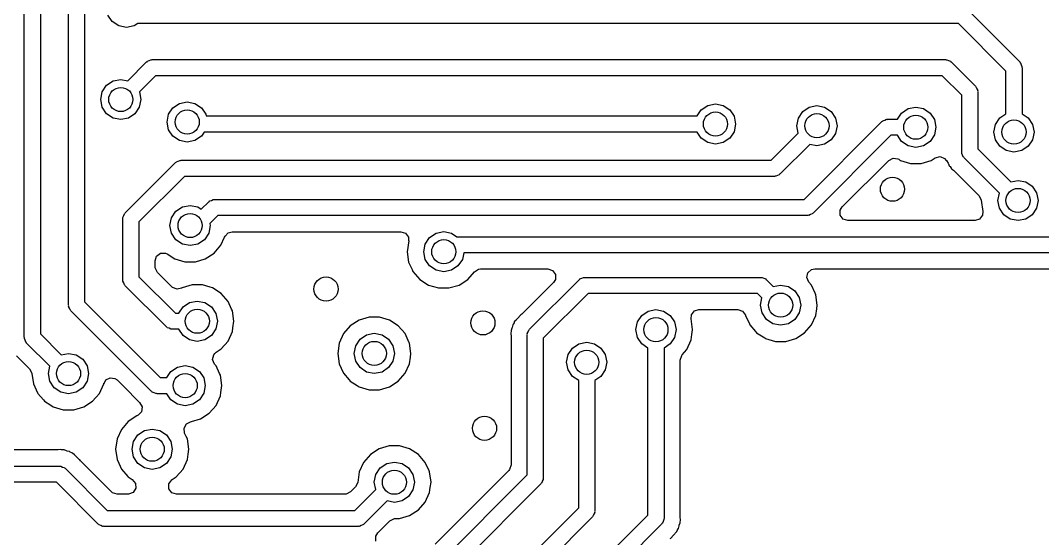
# Model space of a CAD drawing. Extents: x 100.3 to 185, y -144.7 to -85.3.
# Drawn here: x 161.7 to 174.41, y -98.5 to -92.06 of the extents above; entities that cross this region are included whole.
import ezdxf

# ---------------------------------------------------------------- set-up
doc = ezdxf.new("R2010")
doc.units = 0
doc.layers.add('BLACK', color=7, linetype='CONTINUOUS')

msp = doc.modelspace()

# ---------------------------------------------------------------- linework, layer by layer
at = {"layer": 'BLACK', "linetype": 'CONTINUOUS'}
for p, q in [((161.75, -96), (161.75, -91.2)), ((161.95, -91.2414), (161.95, -95.9586)), ((162.3, -95.6), (162.3, -91.5)), ((162.5, -91.5414), (162.5, -95.5586)), ((173.471, -91.9293), (174.121, -92.5793)), ((162.843, -92.0768), (162.789, -91.9957)), ((162.924, -92.131), (162.843, -92.0768)), ((163.02, -92.15), (162.924, -92.131)), ((163.116, -92.131), (163.02, -92.15)), ((163.162, -92.1), (163.116, -92.131)), ((173.359, -92.1), (163.162, -92.1)), ((173.95, -92.6914), (173.359, -92.1)), ((163.036, -92.8128), (163.269, -92.5793)), ((163.269, -92.5793), (163.276, -92.5756)), ((163.276, -92.5756), (163.281, -92.5691)), ((163.281, -92.5691), (163.303, -92.5619)), ((163.303, -92.5619), (163.324, -92.5512)), ((163.324, -92.5512), (163.332, -92.5525)), ((163.332, -92.5525), (163.34, -92.55)), ((163.34, -92.55), (173.2, -92.55)), ((173.2, -92.55), (173.208, -92.5525)), ((173.208, -92.5525), (173.216, -92.5512)), ((173.216, -92.5512), (173.237, -92.5619)), ((173.237, -92.5619), (173.259, -92.5691)), ((173.259, -92.5691), (173.264, -92.5756)), ((173.264, -92.5756), (173.271, -92.5793)), ((173.271, -92.5793), (173.571, -92.8793)), ((174.121, -92.5793), (174.124, -92.5865)), ((174.124, -92.5865), (174.131, -92.5912)), ((174.131, -92.5912), (174.138, -92.6135)), ((173.95, -93.2219), (173.95, -92.6914)), ((174.138, -92.6135), (174.149, -92.6344)), ((174.149, -92.6344), (174.148, -92.6423)), ((174.148, -92.6423), (174.15, -92.65)), ((174.15, -92.65), (174.15, -93.2219)), ((162.773, -92.8689), (162.854, -92.8147)), ((162.854, -92.8147), (162.95, -92.7957)), ((162.95, -92.7957), (163.036, -92.8128)), ((163.381, -92.75), (163.181, -92.9508)), ((173.159, -92.75), (163.381, -92.75)), ((173.4, -92.9914), (173.159, -92.75)), ((162.7, -93.0457), (162.719, -92.95)), ((162.719, -92.95), (162.773, -92.8689)), ((163.181, -92.9508), (163.2, -93.0457)), ((173.571, -92.8793), (173.574, -92.8865)), ((173.574, -92.8865), (173.581, -92.8912)), ((173.581, -92.8912), (173.588, -92.9135)), ((173.588, -92.9135), (173.599, -92.9344)), ((173.599, -92.9344), (173.598, -92.9423)), ((173.598, -92.9423), (173.6, -92.95)), ((173.6, -92.95), (173.6, -93.6586)), ((162.719, -93.1414), (162.7, -93.0457)), ((163.2, -93.0457), (163.18, -93.1414)), ((163.598, -93.1482), (163.679, -93.094)), ((163.679, -93.094), (163.775, -93.075)), ((163.775, -93.075), (163.871, -93.094)), ((163.871, -93.094), (163.952, -93.1482)), ((170.244, -93.119), (170.34, -93.1)), ((170.34, -93.1), (170.436, -93.119)), ((173.4, -93.7), (173.4, -92.9914)), ((162.773, -93.2225), (162.719, -93.1414)), ((162.854, -93.2767), (162.773, -93.2225)), ((163.126, -93.2225), (163.045, -93.2767)), ((163.18, -93.1414), (163.126, -93.2225)), ((163.525, -93.325), (163.544, -93.2293)), ((163.544, -93.2293), (163.598, -93.1482)), ((163.952, -93.1482), (164.006, -93.2293)), ((164.006, -93.2293), (164.01, -93.25)), ((170.112, -93.25), (170.163, -93.1732)), ((170.163, -93.1732), (170.244, -93.119)), ((170.436, -93.119), (170.517, -93.1732)), ((170.517, -93.1732), (170.571, -93.2543)), ((171.37, -93.2758), (171.425, -93.1947)), ((171.425, -93.1947), (171.506, -93.1405)), ((171.506, -93.1405), (171.601, -93.1214)), ((171.601, -93.1214), (171.697, -93.1405)), ((171.697, -93.1405), (171.778, -93.1947)), ((171.778, -93.1947), (171.832, -93.2758)), ((172.602, -93.29), (172.653, -93.2132)), ((172.653, -93.2132), (172.734, -93.159)), ((172.734, -93.159), (172.83, -93.14)), ((172.83, -93.14), (172.926, -93.159)), ((172.926, -93.159), (173.007, -93.2132)), ((173.007, -93.2132), (173.061, -93.2943)), ((173.873, -93.2732), (173.95, -93.2219)), ((174.15, -93.2219), (174.227, -93.2732)), ((162.95, -93.2957), (162.854, -93.2767)), ((163.045, -93.2767), (162.95, -93.2957)), ((163.544, -93.4207), (163.525, -93.325)), ((164.01, -93.25), (170.112, -93.25)), ((170.571, -93.2543), (170.59, -93.35)), ((170.59, -93.35), (170.571, -93.4457)), ((171.351, -93.3714), (171.37, -93.2758)), ((171.442, -94.2869), (172.409, -93.3193)), ((171.832, -93.2758), (171.851, -93.3714)), ((172.409, -93.3193), (172.416, -93.3156)), ((172.416, -93.3156), (172.421, -93.3091)), ((172.421, -93.3091), (172.443, -93.3019)), ((172.443, -93.3019), (172.464, -93.2912)), ((172.464, -93.2912), (172.472, -93.2925)), ((172.472, -93.2925), (172.48, -93.29)), ((172.48, -93.29), (172.602, -93.29)), ((173.061, -93.2943), (173.08, -93.39)), ((173.8, -93.45), (173.819, -93.3543)), ((173.819, -93.3543), (173.873, -93.2732)), ((174.227, -93.2732), (174.281, -93.3543)), ((174.281, -93.3543), (174.3, -93.45)), ((163.598, -93.5018), (163.544, -93.4207)), ((163.986, -93.45), (163.952, -93.5018)), ((170.112, -93.45), (163.986, -93.45)), ((170.163, -93.5268), (170.112, -93.45)), ((170.571, -93.4457), (170.517, -93.5268)), ((171.031, -93.8), (171.369, -93.462)), ((171.369, -93.462), (171.351, -93.3714)), ((172.521, -93.49), (171.554, -94.4577)), ((171.832, -93.4671), (171.778, -93.5482)), ((171.851, -93.3714), (171.832, -93.4671)), ((172.602, -93.49), (172.521, -93.49)), ((172.653, -93.5668), (172.602, -93.49)), ((173.061, -93.4857), (173.007, -93.5668)), ((173.08, -93.39), (173.061, -93.4857)), ((173.819, -93.5457), (173.8, -93.45)), ((174.3, -93.45), (174.281, -93.5457)), ((163.679, -93.556), (163.598, -93.5018)), ((163.775, -93.575), (163.679, -93.556)), ((163.871, -93.556), (163.775, -93.575)), ((163.952, -93.5018), (163.871, -93.556)), ((170.244, -93.581), (170.163, -93.5268)), ((170.34, -93.6), (170.244, -93.581)), ((170.436, -93.581), (170.34, -93.6)), ((170.517, -93.5268), (170.436, -93.581)), ((171.511, -93.6034), (171.144, -93.9707)), ((171.601, -93.6214), (171.511, -93.6034)), ((171.697, -93.6024), (171.601, -93.6214)), ((171.778, -93.5482), (171.697, -93.6024)), ((172.734, -93.621), (172.653, -93.5668)), ((173.007, -93.5668), (172.926, -93.621)), ((173.873, -93.6268), (173.819, -93.5457)), ((174.281, -93.5457), (174.227, -93.6268)), ((172.83, -93.64), (172.734, -93.621)), ((172.926, -93.621), (172.83, -93.64)), ((173.402, -93.7077), (173.4, -93.7)), ((173.401, -93.7156), (173.402, -93.7077)), ((173.412, -93.7365), (173.401, -93.7156)), ((173.419, -93.7588), (173.412, -93.7365)), ((173.6, -93.6586), (174.009, -94.068)), ((173.954, -93.681), (173.873, -93.6268)), ((174.05, -93.7), (173.954, -93.681)), ((174.146, -93.681), (174.05, -93.7)), ((174.227, -93.6268), (174.146, -93.681)), ((163.004, -94.4543), (163.629, -93.8293)), ((163.629, -93.8293), (163.636, -93.8256)), ((163.636, -93.8256), (163.641, -93.8191)), ((163.641, -93.8191), (163.663, -93.8119)), ((163.663, -93.8119), (163.684, -93.8012)), ((163.684, -93.8012), (163.692, -93.8025)), ((163.692, -93.8025), (163.7, -93.8)), ((163.7, -93.8), (171.031, -93.8)), ((171.914, -94.3805), (172.493, -93.8017)), ((172.493, -93.8017), (172.548, -93.774)), ((172.548, -93.774), (172.608, -93.7835)), ((172.608, -93.7835), (172.617, -93.7885)), ((172.617, -93.7885), (172.637, -93.8017)), ((172.637, -93.8017), (172.641, -93.804)), ((172.641, -93.804), (172.765, -93.8405)), ((172.765, -93.8405), (172.765, -93.8405)), ((172.765, -93.8405), (172.895, -93.8405)), ((172.895, -93.8405), (173.019, -93.804)), ((172.895, -93.8405), (172.895, -93.8405)), ((173.019, -93.804), (173.072, -93.7701)), ((173.072, -93.7701), (173.131, -93.7545)), ((173.131, -93.7545), (173.188, -93.7767)), ((173.188, -93.7767), (173.208, -93.804)), ((173.208, -93.804), (173.21, -93.8026)), ((173.21, -93.8026), (173.232, -93.8375)), ((173.232, -93.8375), (173.235, -93.8436)), ((173.235, -93.8436), (173.246, -93.8677)), ((173.246, -93.8677), (173.248, -93.8728)), ((173.426, -93.7635), (173.419, -93.7588)), ((173.429, -93.7707), (173.426, -93.7635)), ((173.868, -94.2094), (173.429, -93.7707)), ((171.081, -93.9975), (171.073, -94)), ((171.089, -93.9988), (171.081, -93.9975)), ((171.109, -93.9881), (171.089, -93.9988)), ((171.132, -93.9809), (171.109, -93.9881)), ((171.136, -93.9744), (171.132, -93.9809)), ((171.144, -93.9707), (171.136, -93.9744)), ((173.248, -93.8728), (173.255, -93.8797)), ((173.255, -93.8797), (173.269, -93.8976)), ((173.269, -93.8976), (173.273, -93.9039)), ((173.273, -93.9039), (173.274, -93.906)), ((173.274, -93.906), (173.3, -93.9252)), ((173.3, -93.9252), (173.305, -93.9297)), ((173.305, -93.9297), (173.617, -94.2415)), ((163.741, -94), (163.175, -94.5664)), ((171.073, -94), (163.741, -94)), ((174.009, -94.068), (174.1, -94.05)), ((174.1, -94.05), (174.196, -94.069)), ((174.196, -94.069), (174.277, -94.1232)), ((174.277, -94.1232), (174.331, -94.2043)), ((173.617, -94.2415), (173.644, -94.296)), ((173.85, -94.3), (173.868, -94.2094)), ((174.331, -94.2043), (174.35, -94.3)), ((163.715, -94.3799), (163.811, -94.3609)), ((163.811, -94.3609), (163.907, -94.3799)), ((163.95, -94.4088), (164.042, -94.3162)), ((164.042, -94.3162), (164.05, -94.3126)), ((164.05, -94.3126), (164.054, -94.306)), ((164.054, -94.306), (164.077, -94.2988)), ((164.077, -94.2988), (164.097, -94.2882)), ((164.097, -94.2882), (164.105, -94.2894)), ((164.105, -94.2894), (164.113, -94.2869)), ((164.113, -94.2869), (171.442, -94.2869)), ((173.644, -94.296), (173.644, -94.2974)), ((173.644, -94.2974), (173.664, -94.4352)), ((173.869, -94.3957), (173.85, -94.3)), ((174.35, -94.3), (174.331, -94.3957)), ((162.976, -94.5094), (162.987, -94.4885)), ((162.987, -94.4885), (162.994, -94.4662)), ((162.994, -94.4662), (163.001, -94.4615)), ((163.001, -94.4615), (163.004, -94.4543)), ((163.58, -94.5152), (163.634, -94.4341)), ((163.634, -94.4341), (163.715, -94.3799)), ((163.907, -94.3799), (163.95, -94.4088)), ((164.154, -94.4869), (164.056, -94.5856)), ((171.483, -94.4869), (164.154, -94.4869)), ((171.491, -94.4844), (171.483, -94.4869)), ((171.499, -94.4857), (171.491, -94.4844)), ((171.52, -94.4751), (171.499, -94.4857)), ((171.542, -94.4678), (171.52, -94.4751)), ((171.547, -94.4613), (171.542, -94.4678)), ((171.554, -94.4577), (171.547, -94.4613)), ((171.89, -94.4199), (171.914, -94.3805)), ((171.89, -94.4811), (171.89, -94.4199)), ((171.926, -94.5306), (171.89, -94.4811)), ((173.66, -94.4838), (173.623, -94.5322)), ((173.661, -94.4357), (173.66, -94.4838)), ((173.664, -94.4352), (173.661, -94.4357)), ((173.923, -94.4768), (173.869, -94.3957)), ((174.004, -94.531), (173.923, -94.4768)), ((174.277, -94.4768), (174.196, -94.531)), ((174.331, -94.3957), (174.277, -94.4768)), ((162.975, -94.525), (162.977, -94.5173)), ((162.975, -95.2882), (162.975, -94.525)), ((162.977, -94.5173), (162.976, -94.5094)), ((163.175, -94.5664), (163.175, -95.2467)), ((163.561, -94.6109), (163.58, -94.5152)), ((163.58, -94.7066), (163.561, -94.6109)), ((164.061, -94.6109), (164.042, -94.7066)), ((164.056, -94.5856), (164.061, -94.6109)), ((171.984, -94.5495), (171.926, -94.5306)), ((173.567, -94.5495), (171.984, -94.5495)), ((173.623, -94.5322), (173.567, -94.5495)), ((174.1, -94.55), (174.004, -94.531)), ((174.196, -94.531), (174.1, -94.55)), ((163.634, -94.7877), (163.58, -94.7066)), ((164.042, -94.7066), (163.988, -94.7877)), ((164.194, -94.857), (164.24, -94.7559)), ((164.24, -94.7559), (164.245, -94.7453)), ((164.245, -94.7453), (164.286, -94.7002)), ((164.286, -94.7002), (164.335, -94.6874)), ((164.335, -94.6874), (166.43, -94.6874)), ((166.43, -94.6874), (166.488, -94.7064)), ((166.488, -94.7064), (166.524, -94.7559)), ((166.524, -94.7559), (166.525, -94.8008)), ((166.733, -94.8408), (166.787, -94.7597)), ((166.787, -94.7597), (166.868, -94.7055)), ((166.868, -94.7055), (166.964, -94.6864)), ((166.964, -94.6864), (167.059, -94.7055)), ((167.059, -94.7055), (167.126, -94.75)), ((167.126, -94.75), (175.159, -94.75)), ((163.715, -94.8419), (163.634, -94.7877)), ((163.811, -94.8609), (163.715, -94.8419)), ((163.907, -94.8419), (163.811, -94.8609)), ((163.988, -94.7877), (163.907, -94.8419)), ((164.109, -94.9549), (164.194, -94.857)), ((166.528, -94.8012), (166.508, -94.9364)), ((166.525, -94.8008), (166.528, -94.8012)), ((166.714, -94.9364), (166.733, -94.8408)), ((163.375, -95.0479), (163.394, -94.9897)), ((163.394, -94.9897), (163.444, -94.9537)), ((163.444, -94.9537), (163.505, -94.9537)), ((163.505, -94.9537), (163.528, -94.9646)), ((163.528, -94.9646), (163.622, -95.0249)), ((164, -95.0249), (164.109, -94.9549)), ((166.508, -94.9364), (166.508, -94.9364)), ((166.508, -94.9364), (166.527, -95.0647)), ((166.733, -95.0321), (166.714, -94.9364)), ((167.211, -94.95), (167.195, -95.0321)), ((175.2, -94.95), (167.211, -94.95)), ((163.375, -95.1227), (163.375, -95.0479)), ((163.377, -95.1382), (163.375, -95.1227)), ((163.404, -95.1927), (163.377, -95.1382)), ((163.622, -95.0249), (163.746, -95.0614)), ((163.746, -95.0614), (163.746, -95.0614)), ((163.746, -95.0614), (163.876, -95.0614)), ((163.876, -95.0614), (164, -95.0249)), ((163.876, -95.0614), (163.876, -95.0614)), ((166.527, -95.0647), (166.57, -95.1583)), ((166.787, -95.1132), (166.733, -95.0321)), ((166.868, -95.1674), (166.787, -95.1132)), ((167.14, -95.1132), (167.059, -95.1674)), ((167.195, -95.0321), (167.14, -95.1132)), ((163.175, -95.2467), (163.628, -95.7)), ((163.586, -95.3738), (163.404, -95.1927)), ((166.57, -95.1583), (166.581, -95.1825)), ((166.581, -95.1825), (166.666, -95.2804)), ((166.964, -95.1864), (166.868, -95.1674)), ((167.059, -95.1674), (166.964, -95.1864)), ((167.262, -95.2804), (167.345, -95.1847)), ((167.345, -95.1847), (167.397, -95.1531)), ((167.397, -95.1531), (167.419, -95.1505)), ((167.419, -95.1505), (168.256, -95.1505)), ((168.256, -95.1505), (168.314, -95.1694)), ((168.314, -95.1694), (168.35, -95.2189)), ((168.35, -95.2189), (168.35, -95.2801)), ((168.656, -95.2738), (168.679, -95.2666)), ((168.679, -95.2666), (168.7, -95.256)), ((168.7, -95.256), (168.708, -95.2572)), ((168.708, -95.2572), (168.715, -95.2548)), ((168.715, -95.2548), (170.905, -95.2548)), ((170.905, -95.2548), (170.912, -95.2572)), ((170.912, -95.2572), (170.92, -95.256)), ((170.92, -95.256), (170.941, -95.2666)), ((170.941, -95.2666), (170.964, -95.2738)), ((171.475, -95.258), (171.489, -95.1984)), ((171.499, -95.3143), (171.475, -95.258)), ((171.489, -95.1984), (171.535, -95.1583)), ((171.535, -95.1583), (171.573, -95.1505)), ((171.573, -95.1505), (175.135, -95.1505)), ((162.977, -95.2958), (162.975, -95.2882)), ((162.976, -95.3038), (162.977, -95.2958)), ((162.987, -95.3247), (162.976, -95.3038)), ((162.994, -95.347), (162.987, -95.3247)), ((163.001, -95.3517), (162.994, -95.347)), ((163.004, -95.3589), (163.001, -95.3517)), ((163.516, -95.8707), (163.004, -95.3589)), ((163.593, -95.3805), (163.586, -95.3738)), ((163.65, -95.4027), (163.593, -95.3805)), ((163.704, -95.3884), (163.65, -95.4027)), ((163.707, -95.3876), (163.704, -95.3889)), ((163.704, -95.3889), (163.704, -95.3884)), ((163.709, -95.3871), (163.707, -95.3876)), ((163.711, -95.386), (163.709, -95.3871)), ((163.835, -95.3495), (163.711, -95.386)), ((163.711, -95.386), (163.711, -95.386)), ((163.965, -95.3495), (163.835, -95.3495)), ((163.835, -95.3495), (163.835, -95.3495)), ((164.061, -95.3777), (163.965, -95.3495)), ((163.965, -95.3495), (163.965, -95.3495)), ((164.089, -95.386), (164.061, -95.3777)), ((164.198, -95.456), (164.089, -95.386)), ((164.089, -95.386), (164.089, -95.386)), ((164.089, -95.386), (164.089, -95.386)), ((166.666, -95.2804), (166.666, -95.2804)), ((166.666, -95.2804), (166.774, -95.3504)), ((166.774, -95.3504), (166.774, -95.3504)), ((166.774, -95.3504), (166.899, -95.3869)), ((166.899, -95.3869), (166.899, -95.3869)), ((166.899, -95.3869), (167.028, -95.3869)), ((167.028, -95.3869), (167.153, -95.3504)), ((167.028, -95.3869), (167.028, -95.3869)), ((167.153, -95.3504), (167.262, -95.2804)), ((168.326, -95.3195), (167.934, -95.7114)), ((168.029, -95.8993), (168.645, -95.284)), ((168.35, -95.2801), (168.326, -95.3195)), ((168.645, -95.284), (168.652, -95.2804)), ((168.652, -95.2804), (168.656, -95.2738)), ((170.964, -95.2738), (170.968, -95.2804)), ((170.968, -95.2804), (170.975, -95.284)), ((170.975, -95.284), (171.059, -95.368)), ((171.059, -95.368), (171.15, -95.35)), ((171.15, -95.35), (171.246, -95.369)), ((171.246, -95.369), (171.327, -95.4232)), ((171.533, -95.3539), (171.499, -95.3143)), ((171.577, -95.4505), (171.533, -95.3539)), ((164.283, -95.5539), (164.198, -95.456)), ((164.198, -95.456), (164.198, -95.456)), ((164.198, -95.456), (164.198, -95.456)), ((168.757, -95.4547), (168.2, -96.0114)), ((170.863, -95.4547), (168.757, -95.4547)), ((170.918, -95.5094), (170.863, -95.4547)), ((170.9, -95.6), (170.918, -95.5094)), ((171.327, -95.4232), (171.381, -95.5043)), ((171.381, -95.5043), (171.4, -95.6)), ((171.587, -95.4718), (171.577, -95.4505)), ((171.605, -95.6), (171.587, -95.4718)), ((162.302, -95.6077), (162.3, -95.6)), ((162.301, -95.6156), (162.302, -95.6077)), ((162.312, -95.6365), (162.301, -95.6156)), ((162.319, -95.6588), (162.312, -95.6365)), ((162.5, -95.5586), (163.441, -96.5)), ((163.672, -95.7), (163.723, -95.6232)), ((163.723, -95.6232), (163.804, -95.569)), ((163.804, -95.569), (163.9, -95.55)), ((163.9, -95.55), (163.996, -95.569)), ((163.996, -95.569), (164.077, -95.6232)), ((164.077, -95.6232), (164.131, -95.7043)), ((164.327, -95.65), (164.283, -95.5539)), ((170.919, -95.6957), (170.9, -95.6)), ((171.4, -95.6), (171.381, -95.6957)), ((171.587, -95.7282), (171.598, -95.6468)), ((171.598, -95.6468), (171.605, -95.6)), ((171.605, -95.6), (171.605, -95.6)), ((162.326, -95.6635), (162.319, -95.6588)), ((162.329, -95.6707), (162.326, -95.6635)), ((163.329, -96.6707), (162.329, -95.6707)), ((163.628, -95.7), (163.672, -95.7)), ((164.131, -95.7043), (164.15, -95.8)), ((164.337, -95.6718), (164.327, -95.65)), ((164.355, -95.8), (164.337, -95.6718)), ((166.035, -95.7495), (165.911, -95.786)), ((166.165, -95.7495), (166.035, -95.7495)), ((166.035, -95.7495), (166.035, -95.7495)), ((166.289, -95.786), (166.165, -95.7495)), ((166.165, -95.7495), (166.165, -95.7495)), ((167.882, -95.7632), (167.868, -95.7772)), ((167.883, -95.7616), (167.882, -95.7632)), ((167.916, -95.726), (167.883, -95.7616)), ((167.923, -95.7205), (167.916, -95.726)), ((167.934, -95.7114), (167.922, -95.7195)), ((167.922, -95.7195), (167.923, -95.7205)), ((169.37, -95.8091), (169.424, -95.728)), ((169.424, -95.728), (169.505, -95.6738)), ((169.505, -95.6738), (169.6, -95.6547)), ((169.6, -95.6547), (169.696, -95.6738)), ((169.696, -95.6738), (169.777, -95.728)), ((169.777, -95.728), (169.831, -95.8091)), ((170.036, -95.7695), (170.039, -95.7691)), ((170.056, -95.9047), (170.036, -95.7695)), ((170.039, -95.7691), (170.041, -95.721)), ((170.041, -95.721), (170.078, -95.6725)), ((170.078, -95.6725), (170.134, -95.6552)), ((170.134, -95.6552), (170.618, -95.6552)), ((170.618, -95.6552), (170.676, -95.6742)), ((170.676, -95.6742), (170.712, -95.7237)), ((170.712, -95.7237), (170.713, -95.7264)), ((170.713, -95.7264), (170.713, -95.7282)), ((170.713, -95.7282), (170.761, -95.8335)), ((170.973, -95.7768), (170.919, -95.6957)), ((171.054, -95.831), (170.973, -95.7768)), ((171.327, -95.7768), (171.246, -95.831)), ((171.381, -95.6957), (171.327, -95.7768)), ((171.533, -95.8461), (171.587, -95.7282)), ((163.523, -95.8744), (163.516, -95.8707)), ((163.528, -95.8809), (163.523, -95.8744)), ((163.55, -95.8881), (163.528, -95.8809)), ((163.571, -95.8988), (163.55, -95.8881)), ((163.579, -95.8975), (163.571, -95.8988)), ((163.587, -95.9), (163.579, -95.8975)), ((163.672, -95.9), (163.587, -95.9)), ((163.723, -95.9768), (163.672, -95.9)), ((164.131, -95.8957), (164.077, -95.9768)), ((164.15, -95.8), (164.131, -95.8957)), ((164.337, -95.9282), (164.344, -95.8809)), ((164.344, -95.8809), (164.355, -95.8)), ((164.355, -95.8), (164.355, -95.8)), ((165.802, -95.856), (165.717, -95.9539)), ((165.911, -95.786), (165.802, -95.856)), ((165.911, -95.786), (165.911, -95.786)), ((166.398, -95.856), (166.289, -95.786)), ((166.289, -95.786), (166.289, -95.786)), ((166.289, -95.786), (166.289, -95.786)), ((166.289, -95.786), (166.289, -95.786)), ((166.483, -95.9539), (166.398, -95.856)), ((166.398, -95.856), (166.398, -95.856)), ((166.398, -95.856), (166.398, -95.856)), ((167.811, -95.8841), (167.799, -95.9138)), ((167.813, -95.8775), (167.811, -95.8841)), ((167.82, -95.8465), (167.813, -95.8775)), ((167.826, -95.8384), (167.82, -95.8465)), ((167.82, -95.8465), (167.82, -95.8465)), ((167.837, -95.8182), (167.826, -95.8384)), ((167.84, -95.8091), (167.837, -95.8182)), ((167.862, -95.7855), (167.84, -95.8091)), ((167.84, -95.8091), (167.84, -95.8091)), ((167.866, -95.7801), (167.862, -95.7855)), ((167.868, -95.7772), (167.866, -95.7801)), ((167.868, -95.7772), (167.868, -95.7772)), ((168.026, -95.9065), (168.029, -95.8993)), ((169.35, -95.9047), (169.37, -95.8091)), ((169.831, -95.8091), (169.85, -95.9047)), ((170.761, -95.8335), (170.767, -95.8461)), ((170.767, -95.8461), (170.836, -95.9257)), ((171.15, -95.85), (171.054, -95.831)), ((171.246, -95.831), (171.15, -95.85)), ((171.448, -95.944), (171.533, -95.8461)), ((161.752, -96.0077), (161.75, -96)), ((161.751, -96.0156), (161.752, -96.0077)), ((161.762, -96.0365), (161.751, -96.0156)), ((161.95, -95.9586), (162.209, -96.218)), ((163.804, -96.031), (163.723, -95.9768)), ((164.077, -95.9768), (163.996, -96.031)), ((164.283, -96.0461), (164.337, -95.9282)), ((165.717, -95.9539), (165.663, -96.0718)), ((165.869, -96.1043), (165.923, -96.0232)), ((165.923, -96.0232), (166.004, -95.969)), ((166.004, -95.969), (166.1, -95.95)), ((166.1, -95.95), (166.196, -95.969)), ((166.196, -95.969), (166.277, -96.0232)), ((166.277, -96.0232), (166.331, -96.1043)), ((166.535, -96.0676), (166.483, -95.9539)), ((167.797, -95.9463), (167.795, -95.9559)), ((167.795, -95.9559), (167.799, -95.9875)), ((167.799, -95.9237), (167.797, -95.9463)), ((167.799, -95.9138), (167.799, -95.9237)), ((167.799, -95.9875), (167.799, -95.9943)), ((167.799, -95.9943), (167.799, -97.5845)), ((168, -95.97), (168.002, -95.9623)), ((168, -97.7086), (168, -95.97)), ((168.001, -95.9544), (168.012, -95.9335)), ((168.002, -95.9623), (168.001, -95.9544)), ((168.012, -95.9335), (168.019, -95.9112)), ((168.019, -95.9112), (168.026, -95.9065)), ((168.2, -96.0114), (168.2, -97.75)), ((169.37, -96.0004), (169.35, -95.9047)), ((169.424, -96.0815), (169.37, -96.0004)), ((169.831, -96.0004), (169.777, -96.0815)), ((169.85, -95.9047), (169.831, -96.0004)), ((170.037, -96.033), (170.047, -95.966)), ((170.047, -95.966), (170.056, -95.9048)), ((170.056, -95.9048), (170.056, -95.9047)), ((170.836, -95.9257), (170.852, -95.944)), ((170.852, -95.944), (170.952, -96.0081)), ((170.952, -96.0081), (170.961, -96.014)), ((170.961, -96.014), (171.085, -96.0505)), ((171.215, -96.0505), (171.339, -96.014)), ((171.339, -96.014), (171.448, -95.944)), ((161.769, -96.0588), (161.762, -96.0365)), ((161.776, -96.0635), (161.769, -96.0588)), ((161.779, -96.0707), (161.776, -96.0635)), ((162.068, -96.3594), (161.779, -96.0707)), ((163.9, -96.05), (163.804, -96.031)), ((163.996, -96.031), (163.9, -96.05)), ((164.135, -96.1842), (164.198, -96.144)), ((164.198, -96.144), (164.283, -96.0461)), ((165.663, -96.0718), (165.645, -96.2)), ((165.85, -96.2), (165.869, -96.1043)), ((166.331, -96.1043), (166.35, -96.2)), ((166.537, -96.0718), (166.535, -96.0676)), ((166.555, -96.2), (166.537, -96.0718)), ((168.509, -96.2143), (168.563, -96.1332)), ((168.563, -96.1332), (168.644, -96.079)), ((168.644, -96.079), (168.74, -96.06)), ((168.74, -96.06), (168.836, -96.079)), ((168.836, -96.079), (168.917, -96.1332)), ((168.917, -96.1332), (168.971, -96.2143)), ((169.5, -96.1328), (169.424, -96.0815)), ((169.5, -98.2081), (169.5, -96.1328)), ((169.777, -96.0815), (169.701, -96.1328)), ((169.701, -96.1328), (169.701, -98.2495)), ((169.925, -96.218), (169.983, -96.1508)), ((169.983, -96.1508), (170.037, -96.033)), ((171.085, -96.0505), (171.085, -96.0505)), ((171.085, -96.0505), (171.215, -96.0505)), ((171.215, -96.0505), (171.215, -96.0505)), ((161.655, -96.2297), (161.817, -96.3915)), ((162.209, -96.218), (162.3, -96.2)), ((162.3, -96.2), (162.396, -96.219)), ((162.396, -96.219), (162.477, -96.2732)), ((162.477, -96.2732), (162.531, -96.3543)), ((164.09, -96.276), (164.104, -96.2164)), ((164.114, -96.3323), (164.09, -96.276)), ((164.104, -96.2164), (164.12, -96.2)), ((164.12, -96.2), (164.135, -96.1842)), ((165.645, -96.2), (165.645, -96.2)), ((165.645, -96.2), (165.663, -96.3282)), ((165.869, -96.2957), (165.85, -96.2)), ((166.35, -96.2), (166.331, -96.2957)), ((166.537, -96.3282), (166.549, -96.2461)), ((166.549, -96.2461), (166.555, -96.2)), ((166.555, -96.2), (166.555, -96.2)), ((168.49, -96.31), (168.509, -96.2143)), ((168.971, -96.2143), (168.99, -96.31)), ((169.901, -96.2828), (169.92, -96.2246)), ((169.901, -98.2252), (169.901, -96.2828)), ((169.92, -96.2246), (169.925, -96.218)), ((161.817, -96.3915), (161.844, -96.446)), ((162.05, -96.45), (162.068, -96.3594)), ((162.531, -96.3543), (162.55, -96.45)), ((163.573, -96.4232), (163.654, -96.369)), ((163.654, -96.369), (163.75, -96.35)), ((163.75, -96.35), (163.846, -96.369)), ((163.846, -96.369), (163.927, -96.4232)), ((164.133, -96.3539), (164.114, -96.3323)), ((164.177, -96.45), (164.133, -96.3539)), ((165.663, -96.3282), (165.714, -96.4382)), ((165.923, -96.3768), (165.869, -96.2957)), ((166.004, -96.431), (165.923, -96.3768)), ((166.277, -96.3768), (166.196, -96.431)), ((166.331, -96.2957), (166.277, -96.3768)), ((166.483, -96.4461), (166.537, -96.3282)), ((168.509, -96.4057), (168.49, -96.31)), ((168.563, -96.4868), (168.509, -96.4057)), ((168.971, -96.4057), (168.917, -96.4868)), ((168.99, -96.31), (168.971, -96.4057)), ((161.844, -96.446), (161.844, -96.4474)), ((161.844, -96.4474), (161.863, -96.5782)), ((162.069, -96.5457), (162.05, -96.45)), ((162.55, -96.45), (162.531, -96.5457)), ((162.742, -96.5724), (162.763, -96.5298)), ((162.763, -96.5298), (162.817, -96.5012)), ((162.817, -96.5012), (162.877, -96.5099)), ((162.877, -96.5099), (162.904, -96.5287)), ((162.904, -96.5287), (163.025, -96.6495)), ((163.441, -96.5), (163.522, -96.5)), ((163.522, -96.5), (163.573, -96.4232)), ((163.927, -96.4232), (163.981, -96.5043)), ((163.981, -96.5043), (164, -96.6)), ((164.187, -96.4718), (164.177, -96.45)), ((164.205, -96.6), (164.187, -96.4718)), ((165.714, -96.4382), (165.717, -96.4461)), ((165.717, -96.4461), (165.788, -96.5282)), ((165.788, -96.5282), (165.802, -96.544)), ((166.1, -96.45), (166.004, -96.431)), ((166.196, -96.431), (166.1, -96.45)), ((166.398, -96.544), (166.483, -96.4461)), ((168.64, -96.5381), (168.563, -96.4868)), ((168.64, -98.1186), (168.64, -96.5381)), ((168.917, -96.4868), (168.84, -96.5381)), ((168.84, -96.5381), (168.84, -98.16)), ((161.863, -96.5782), (161.913, -96.6881)), ((162.123, -96.6268), (162.069, -96.5457)), ((162.204, -96.681), (162.123, -96.6268)), ((162.477, -96.6268), (162.396, -96.681)), ((162.531, -96.5457), (162.477, -96.6268)), ((162.683, -96.6961), (162.737, -96.5782)), ((162.737, -96.5782), (162.739, -96.5714)), ((162.737, -96.5782), (162.737, -96.5782)), ((162.737, -96.5782), (162.737, -96.5782)), ((162.739, -96.5714), (162.742, -96.5724)), ((163.025, -96.6495), (163.141, -96.7664)), ((164, -96.6), (163.981, -96.6957)), ((164.193, -96.6855), (164.205, -96.6)), ((164.205, -96.6), (164.205, -96.6)), ((165.802, -96.544), (165.889, -96.6)), ((165.889, -96.6), (165.911, -96.614)), ((165.911, -96.614), (166.035, -96.6505)), ((166.035, -96.6505), (166.035, -96.6505)), ((166.035, -96.6505), (166.165, -96.6505)), ((166.165, -96.6505), (166.289, -96.614)), ((166.165, -96.6505), (166.165, -96.6505)), ((166.289, -96.614), (166.398, -96.544)), ((161.913, -96.6881), (161.917, -96.6961)), ((161.917, -96.6961), (161.988, -96.7782)), ((161.988, -96.7782), (162.002, -96.794)), ((162.3, -96.7), (162.204, -96.681)), ((162.396, -96.681), (162.3, -96.7)), ((162.598, -96.794), (162.683, -96.6961)), ((163.141, -96.7664), (163.15, -96.7776)), ((163.15, -96.7776), (163.151, -96.7769)), ((163.151, -96.7769), (163.156, -96.7842)), ((163.156, -96.7842), (163.184, -96.8096)), ((163.336, -96.6744), (163.329, -96.6707)), ((163.341, -96.6809), (163.336, -96.6744)), ((163.363, -96.6881), (163.341, -96.6809)), ((163.384, -96.6988), (163.363, -96.6881)), ((163.392, -96.6975), (163.384, -96.6988)), ((163.4, -96.7), (163.392, -96.6975)), ((163.522, -96.7), (163.4, -96.7)), ((163.573, -96.7768), (163.522, -96.7)), ((163.654, -96.831), (163.573, -96.7768)), ((163.927, -96.7768), (163.846, -96.831)), ((163.981, -96.6957), (163.927, -96.7768)), ((164.133, -96.8461), (164.187, -96.7282)), ((164.187, -96.7282), (164.193, -96.6855)), ((162.002, -96.794), (162.08, -96.844)), ((162.08, -96.844), (162.111, -96.864)), ((162.111, -96.864), (162.235, -96.9005)), ((162.235, -96.9005), (162.235, -96.9005)), ((162.235, -96.9005), (162.365, -96.9005)), ((162.365, -96.9005), (162.489, -96.864)), ((162.365, -96.9005), (162.365, -96.9005)), ((162.489, -96.864), (162.598, -96.794)), ((163.184, -96.8096), (163.214, -96.8627)), ((163.214, -96.8627), (163.207, -96.9236)), ((163.75, -96.85), (163.654, -96.831)), ((163.846, -96.831), (163.75, -96.85)), ((164.048, -96.944), (164.133, -96.8461)), ((163.042, -97.046), (162.957, -97.1439)), ((163.151, -96.976), (163.042, -97.046)), ((163.157, -96.9731), (163.151, -96.976)), ((163.166, -96.9688), (163.157, -96.9726)), ((163.157, -96.9726), (163.157, -96.9731)), ((163.207, -96.9236), (163.166, -96.9688)), ((163.816, -97.05), (163.827, -97.0469)), ((163.827, -97.0469), (163.939, -97.014)), ((163.939, -97.014), (164.048, -96.944)), ((162.957, -97.1439), (162.903, -97.2618)), ((163.163, -97.2132), (163.244, -97.159)), ((163.244, -97.159), (163.34, -97.14)), ((163.34, -97.14), (163.436, -97.159)), ((163.436, -97.159), (163.517, -97.2132)), ((163.736, -97.1282), (163.767, -97.0749)), ((163.743, -97.189), (163.736, -97.1282)), ((163.767, -97.0749), (163.809, -97.0549)), ((163.808, -97.0525), (163.815, -97.0505)), ((163.809, -97.0549), (163.808, -97.0525)), ((163.815, -97.0505), (163.816, -97.05)), ((162.903, -97.2618), (162.885, -97.39)), ((163.09, -97.39), (163.109, -97.2943)), ((163.109, -97.2943), (163.163, -97.2132)), ((163.517, -97.2132), (163.571, -97.2943)), ((163.571, -97.2943), (163.59, -97.39)), ((163.762, -97.2305), (163.743, -97.189)), ((163.777, -97.2618), (163.762, -97.2305)), ((163.795, -97.39), (163.777, -97.2618)), ((162.166, -97.3995), (157.964, -97.3995)), ((162.173, -97.399), (162.166, -97.3995)), ((162.204, -97.3946), (162.173, -97.399)), ((162.214, -97.3969), (162.204, -97.3946)), ((162.204, -97.3946), (162.204, -97.3946)), ((162.236, -97.3995), (162.214, -97.3969)), ((162.246, -97.3995), (162.236, -97.3995)), ((162.276, -97.411), (162.246, -97.3995)), ((162.246, -97.3995), (162.246, -97.3995)), ((162.246, -97.3995), (162.246, -97.3995)), ((162.246, -97.3995), (162.246, -97.3995)), ((162.282, -97.413), (162.276, -97.411)), ((162.313, -97.4203), (162.282, -97.413)), ((162.322, -97.4259), (162.313, -97.4203)), ((162.313, -97.4203), (162.313, -97.4203)), ((162.342, -97.4365), (162.322, -97.4259)), ((162.885, -97.39), (162.885, -97.39)), ((162.885, -97.39), (162.903, -97.5182)), ((163.109, -97.4857), (163.09, -97.39)), ((163.59, -97.39), (163.571, -97.4857)), ((163.786, -97.451), (163.795, -97.39)), ((163.795, -97.39), (163.795, -97.39)), ((166.161, -97.386), (166.052, -97.456)), ((166.285, -97.3495), (166.161, -97.386)), ((166.161, -97.386), (166.161, -97.386)), ((166.415, -97.3495), (166.285, -97.3495)), ((166.285, -97.3495), (166.285, -97.3495)), ((166.539, -97.386), (166.415, -97.3495)), ((166.415, -97.3495), (166.415, -97.3495)), ((166.648, -97.456), (166.539, -97.386)), ((166.539, -97.386), (166.539, -97.386)), ((166.539, -97.386), (166.539, -97.386)), ((166.539, -97.386), (166.539, -97.386)), ((162.351, -97.4401), (162.342, -97.4365)), ((162.374, -97.4616), (162.351, -97.4401)), ((162.38, -97.4658), (162.374, -97.4616)), ((162.383, -97.4678), (162.38, -97.4658)), ((162.397, -97.4818), (162.383, -97.4678)), ((162.398, -97.4834), (162.397, -97.4818)), ((162.434, -97.5158), (162.398, -97.4834)), ((162.439, -97.5231), (162.434, -97.5158)), ((162.44, -97.5223), (162.439, -97.5231)), ((162.449, -97.5336), (162.44, -97.5223)), ((162.835, -97.92), (162.449, -97.5336)), ((162.903, -97.5182), (162.924, -97.5639)), ((163.163, -97.5668), (163.109, -97.4857)), ((163.571, -97.4857), (163.517, -97.5668)), ((163.723, -97.6361), (163.777, -97.5182)), ((163.777, -97.5182), (163.786, -97.451)), ((165.967, -97.5539), (165.913, -97.6718)), ((166.052, -97.456), (165.967, -97.5539)), ((166.254, -97.569), (166.35, -97.55)), ((166.35, -97.55), (166.446, -97.569)), ((166.733, -97.5539), (166.648, -97.456)), ((166.648, -97.456), (166.648, -97.456)), ((166.648, -97.456), (166.648, -97.456)), ((166.781, -97.6602), (166.733, -97.5539)), ((147.75, -97.6), (162.19, -97.6)), ((162.19, -97.6), (162.198, -97.6025)), ((162.198, -97.6025), (162.206, -97.6012)), ((162.206, -97.6012), (162.227, -97.6119)), ((162.227, -97.6119), (162.249, -97.6191)), ((162.249, -97.6191), (162.254, -97.6256)), ((162.254, -97.6256), (162.261, -97.6293)), ((162.261, -97.6293), (162.781, -98.1495)), ((162.924, -97.5639), (162.957, -97.6361)), ((162.957, -97.6361), (163.038, -97.7291)), ((163.244, -97.621), (163.163, -97.5668)), ((163.34, -97.64), (163.244, -97.621)), ((163.436, -97.621), (163.34, -97.64)), ((163.517, -97.5668), (163.436, -97.621)), ((163.638, -97.734), (163.723, -97.6361)), ((165.913, -97.6718), (165.894, -97.8026)), ((166.119, -97.7043), (166.173, -97.6232)), ((166.173, -97.6232), (166.254, -97.569)), ((166.446, -97.569), (166.527, -97.6232)), ((166.527, -97.6232), (166.581, -97.7043)), ((166.787, -97.6718), (166.781, -97.6602)), ((166.805, -97.8), (166.787, -97.6718)), ((167.771, -97.6545), (166.855, -98.5705)), ((167.781, -97.6427), (167.771, -97.6545)), ((167.799, -97.5845), (167.781, -97.6427)), ((162.149, -97.8), (147.791, -97.8)), ((162.669, -98.3202), (162.149, -97.8)), ((163.038, -97.7291), (163.042, -97.734)), ((163.042, -97.734), (163.093, -97.7667)), ((163.093, -97.7667), (163.132, -97.8141)), ((163.546, -97.8194), (163.582, -97.7699)), ((163.582, -97.7699), (163.587, -97.7667)), ((163.587, -97.7667), (163.638, -97.734)), ((163.638, -97.734), (163.638, -97.734)), ((163.638, -97.734), (163.638, -97.734)), ((165.894, -97.8026), (165.867, -97.8575)), ((166.1, -97.8), (166.119, -97.7043)), ((166.118, -97.8906), (166.1, -97.8)), ((166.581, -97.7043), (166.6, -97.8)), ((166.6, -97.8), (166.581, -97.8957)), ((166.796, -97.864), (166.805, -97.8)), ((166.805, -97.8), (166.805, -97.8)), ((166.909, -98.8), (168, -97.7086)), ((168.181, -97.8088), (168.174, -97.8135)), ((168.188, -97.7865), (168.181, -97.8088)), ((168.199, -97.7656), (168.188, -97.7865)), ((168.2, -97.75), (168.198, -97.7577)), ((168.198, -97.7577), (168.199, -97.7656)), ((162.847, -97.9301), (162.835, -97.92)), ((162.905, -97.949), (162.847, -97.9301)), ((163.102, -97.9266), (163.045, -97.9488)), ((163.135, -97.8752), (163.102, -97.9266)), ((163.132, -97.8141), (163.135, -97.8752)), ((163.546, -97.8806), (163.546, -97.8194)), ((163.582, -97.9301), (163.546, -97.8806)), ((163.641, -97.949), (163.582, -97.9301)), ((165.805, -97.92), (165.751, -97.9478)), ((165.867, -97.8585), (165.805, -97.92)), ((165.859, -98.1495), (166.118, -97.8906)), ((165.867, -97.8575), (165.867, -97.8585)), ((166.581, -97.8957), (166.527, -97.9768)), ((166.733, -98.0461), (166.787, -97.9282)), ((166.787, -97.9282), (166.796, -97.864)), ((168.171, -97.8207), (167.021, -98.9707)), ((168.174, -97.8135), (168.171, -97.8207)), ((163.039, -97.949), (162.905, -97.949)), ((163.045, -97.9488), (163.039, -97.949)), ((165.735, -97.949), (163.641, -97.949)), ((165.751, -97.9478), (165.735, -97.949)), ((166.259, -98.032), (165.971, -98.3202)), ((166.35, -98.05), (166.259, -98.032)), ((166.446, -98.031), (166.35, -98.05)), ((166.527, -97.9768), (166.446, -98.031)), ((166.648, -98.144), (166.733, -98.0461)), ((162.781, -98.1495), (165.859, -98.1495)), ((166.539, -98.214), (166.648, -98.144)), ((167.259, -99.5), (168.64, -98.1186)), ((168.839, -98.1756), (168.828, -98.1965)), ((168.84, -98.16), (168.838, -98.1677)), ((168.838, -98.1677), (168.839, -98.1756)), ((166.144, -98.4305), (166.295, -98.2795)), ((166.295, -98.2795), (166.35, -98.2517)), ((166.35, -98.2517), (166.365, -98.2505)), ((166.365, -98.2505), (166.415, -98.2505)), ((166.415, -98.2505), (166.539, -98.214)), ((166.415, -98.2505), (166.415, -98.2505)), ((166.559, -101.15), (169.5, -98.2081)), ((168.811, -98.2307), (167.371, -99.6707)), ((168.814, -98.2235), (168.811, -98.2307)), ((168.821, -98.2188), (168.814, -98.2235)), ((168.828, -98.1965), (168.821, -98.2188)), ((169.675, -98.313), (169.671, -98.3202)), ((169.681, -98.3083), (169.675, -98.313)), ((169.689, -98.286), (169.681, -98.3083)), ((169.699, -98.2651), (169.689, -98.286)), ((169.701, -98.2495), (169.698, -98.2572)), ((169.698, -98.2572), (169.699, -98.2651)), ((169.889, -98.3354), (169.901, -98.3057)), ((169.901, -98.232), (169.901, -98.2252)), ((169.903, -98.2401), (169.901, -98.232)), ((169.901, -98.2958), (169.904, -98.2732)), ((169.901, -98.3057), (169.901, -98.2958)), ((169.906, -98.2636), (169.903, -98.2401)), ((169.904, -98.2732), (169.906, -98.2636)), ((162.676, -98.3239), (162.669, -98.3202)), ((162.681, -98.3304), (162.676, -98.3239)), ((162.703, -98.3376), (162.681, -98.3304)), ((162.724, -98.3483), (162.703, -98.3376)), ((162.732, -98.347), (162.724, -98.3483)), ((162.739, -98.3495), (162.732, -98.347)), ((165.9, -98.3495), (162.739, -98.3495)), ((165.908, -98.347), (165.9, -98.3495)), ((165.916, -98.3483), (165.908, -98.347)), ((165.937, -98.3376), (165.916, -98.3483)), ((165.959, -98.3304), (165.937, -98.3376)), ((165.964, -98.3239), (165.959, -98.3304)), ((165.971, -98.3202), (165.964, -98.3239)), ((166.12, -98.4699), (166.144, -98.4305)), ((169.671, -98.3202), (166.671, -101.321)), ((169.819, -98.4563), (169.833, -98.4423)), ((169.833, -98.4423), (169.835, -98.4394)), ((169.835, -98.4394), (169.839, -98.434)), ((169.839, -98.4337), (169.86, -98.4104)), ((169.839, -98.434), (169.839, -98.4337)), ((169.86, -98.4104), (169.864, -98.4013)), ((169.864, -98.4013), (169.875, -98.3811)), ((169.875, -98.3811), (169.88, -98.373)), ((169.88, -98.373), (169.887, -98.3419)), ((169.887, -98.3419), (169.889, -98.3354)), ((166.12, -98.5311), (166.12, -98.4699)), ((169.777, -98.499), (169.785, -98.4935)), ((169.778, -98.5), (169.777, -98.499)), ((169.785, -98.4935), (169.817, -98.4579)), ((169.785, -98.4935), (169.785, -98.4935)), ((169.817, -98.4579), (169.819, -98.4563))]:
    msp.add_line(p, q, dxfattribs=at)
at = {"layer": 'BLACK'}
for centre in [(162.95, -93.0457), (163.775, -93.325), (170.34, -93.35), (171.601, -93.3714), (172.83, -93.39), (174.05, -93.45), (172.54, -94.16), (174.1, -94.3), (163.811, -94.6109), (166.964, -94.9364), (165.5, -95.4), (171.15, -95.6), (163.9, -95.8), (167.45, -95.82), (169.6, -95.9047), (166.1, -96.2), (168.74, -96.31), (162.3, -96.45), (163.75, -96.6), (167.47, -97.13), (163.34, -97.39), (166.35, -97.8)]:
    msp.add_circle(centre, 0.15, dxfattribs=at)

doc.saveas('drawing.dxf')
